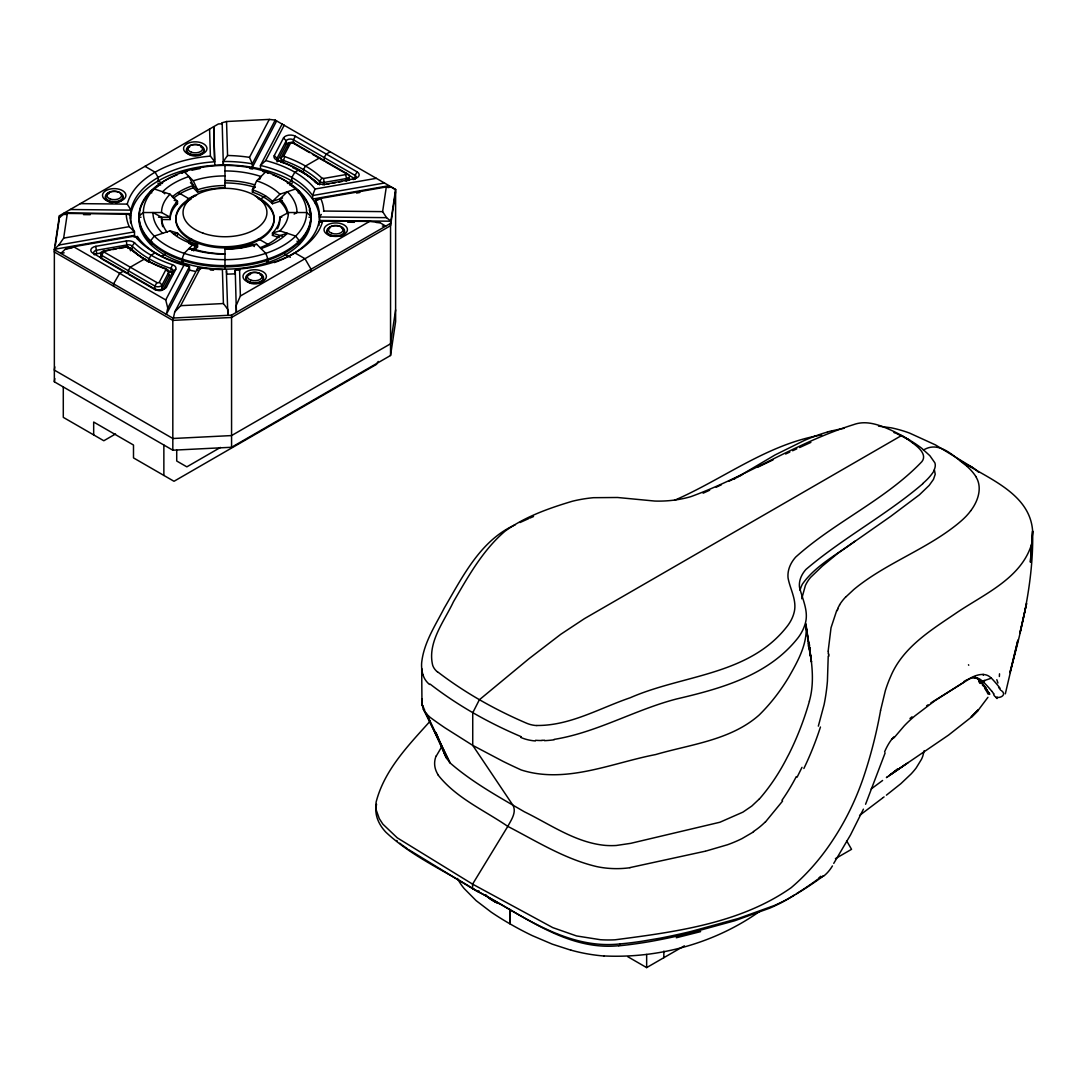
<?xml version="1.0" encoding="UTF-8"?>
<svg xmlns="http://www.w3.org/2000/svg" width="1087" height="1087" viewBox="0 0 1087 1087"><rect width="100%" height="100%" fill="white"/><g stroke="black" fill="none" stroke-linecap="round" stroke-linejoin="round"><path stroke-width="1.5" d="M828.226 656.045L827.424 681.141A207.563 206.122 14.9 0 1 824.109 704.607L818.334 726.157M828.253 653.966L828.321 651.195M421.96 698.751L421.973 704.267L423.346 709.2L449.991 762.857C472.342 782.382 498.784 796.88 524.355 811.785C550.498 824.544 575.594 842.615 605.296 845.401A47.067 27.175 0 0 0 616.193 845.496L630.664 843.349L719.934 822.234L742.91 812.138L751.837 806.024L759.066 799.203M222.169 122.749L222.101 123.769L218.392 123.959L59.418 215.742L54.35 249.657L54.35 381.795L172.819 450.195L231.572 447.273L390.546 355.49L395.614 321.575L395.614 189.437L275.228 120.114L269.291 119.393L226.544 121.513L222.169 122.749L223.338 164.979L223.338 161.474L227.563 155.495L226.544 121.513M1005.326 693.832L1017.908 640.08L1009.945 672.608C1022.595 626.384 1033.751 579.371 1032.623 531.04L1030.408 562.047L1032.623 531.04C1030.041 493.104 987.2 478.416 959.97 460.426M54.826 248.774L54.35 252.007L172.819 320.393L231.572 317.472L390.546 225.688L395.614 191.774M55.315 245.54L59.174 219.696M63.657 238.107L67.34 213.432L126.201 214.017L130.467 215.09A94.528 54.567 0 0 0 134.503 231.844L134.503 235.349L54.404 249.331L58.82 245.051L63.657 238.107L129.244 226.653L134.503 231.844L58.82 245.051M54.826 366.876L54.35 370.11L172.819 438.509L231.572 435.574L390.546 343.791L395.614 309.877M54.35 381.795L54.826 378.575M386.306 186.95L320.719 198.405L315.447 200.239A94.528 54.567 0 0 1 319.483 216.992L319.483 220.498L390.858 221.204L386.564 217.658L382.624 211.625L386.306 186.95L391.13 187.032L395.559 189.763M390.546 355.49L390.546 223.351L395.614 189.437M801.73 598.747L805.385 585.499A49.445 41.537 45.9 0 1 810.589 577.374L822.356 566.082L837.887 553.297L890.606 516.434L919.425 494.816L929.168 485.413L933.475 479.381L935.228 474.258L934.426 470.005M924.222 750.655L922.781 756.172A93.034 53.711 0 0 1 921.491 759.283L916.192 767.925A139.91 80.778 0 0 1 911.042 774.012L900.81 783.713L886.394 795.168M880.538 710.558L885.361 690.612A65.859 28.792 -78.9 0 1 890.661 676.508C902.536 647.879 930.037 630.718 954.644 614.101C982.702 594.63 1021.508 579.004 1031.848 543.364M173.39 318.029L174.722 311.969L197.617 268.272A94.528 54.567 0 0 0 200.755 268.788M376.578 804.285C373.928 814.476 378.928 824.897 385.871 832.194C412.517 857.222 447.192 871.828 477.641 891.53C521.923 913.895 565.851 951.071 618.761 945.704M64.147 252.823L60.818 253.393L65.478 249.072L73.59 246.735L134.937 236.028A98.822 57.054 0 0 0 184.274 264.521L189.464 266.614L167.765 308.124L166.352 314.32L189.505 270.133L189.505 266.628A94.528 54.567 0 0 1 137.37 236.518L134.027 237.102M809.367 701.142C816.323 676.617 809.543 650.95 806.078 626.547M376.36 178.322L315.026 189.029L312.716 195.225M172.439 264.712A7.161 4.131 0 0 1 175.686 269.481L166.474 287.077L163.729 288.938A4.294 2.487 0 0 1 156.582 289.971L92.871 253.189A7.161 4.131 0 0 1 95.86 246.314L126.337 240.988A7.161 4.131 0 0 1 134.598 242.863A104.542 60.356 0 0 0 172.439 264.712L170.999 268.489L170.999 271.995A4.294 2.487 0 0 1 172.942 273.394M312.703 195.266L312.594 199.07L389.146 185.7M885.131 752.911L865.578 804.258M346.508 180.863L346.508 178.526A4.294 2.487 0 0 0 348.302 174.396L293.042 142.492A1.427 0.829 0 0 0 290.664 142.845L283.979 155.59A1.427 0.829 0 0 0 284.604 156.542L283.096 162.615M382.407 226.082L385.749 226.123L379.771 222.55L369.58 221.422L322.717 220.96A98.822 57.054 0 0 1 239.561 268.965L240.376 296.017L236.259 305.406L236.368 312.363L235.24 270.283L235.2 273.802A94.528 54.567 0 0 1 226.626 274.114M436.363 755.886L441.621 746.932M863.418 809.149L850.537 834.898L833.743 863.391M836.841 610.133L831.025 627.756L828.403 649.116A98.686 57.326 84.8 0 0 828.199 651.154M802.002 767.34L797.111 777.178M267.945 173.363L265.799 171.719L256.695 180.822L252.401 189.79L252.401 192.127A54.839 31.659 0 0 1 272.47 203.717L282.348 200.429M259.562 179.518L260.989 176.515A72.027 41.578 0 0 0 224.982 170.944M837.737 608.326L839.653 604.888M104.27 250.458A1.427 0.829 0 0 0 103.673 251.831L156.908 282.566A1.427 0.829 0 0 0 159.3 282.226L165.971 269.467A1.427 0.829 0 0 0 165.36 268.53A114.774 66.266 0 0 1 144.462 259.019A114.774 66.266 0 0 1 128.008 246.953A1.427 0.829 0 0 0 126.364 246.6L103.442 251.206A4.294 2.487 0 0 0 101.648 255.336L101.648 258.842A4.294 2.487 0 0 1 101.58 255.377M146.5 260.187L144.476 259.019L130.291 267.198L128.266 270.704L128.266 274.209L154.884 289.577A4.294 2.487 0 0 0 162.031 288.544L168.716 275.799L168.716 272.28A4.294 2.487 0 0 0 166.868 269.454L165.36 268.53M163.729 288.938L172.955 271.342L175.686 269.481M167.765 308.124L165.727 299.93L184.274 264.521M276.574 121.065L252.347 167.316L252.347 163.811L249.494 157.357L269.291 119.393M275.228 120.114L252.347 163.811A94.528 54.567 0 0 0 223.338 161.474M174.722 311.969L180.673 305.678L200.511 267.81A98.822 57.054 0 0 0 222.4 269.562L223.419 303.545L227.781 309.333L227.862 315.325L226.341 270.541M282.199 123.959L260.459 165.455L260.459 168.961M384.472 183.01L312.594 195.551A94.528 54.567 0 0 0 260.459 165.455L265.676 160.55L284.237 125.127M274.264 155.577L277.008 158.389A4.294 2.487 0 0 0 278.965 161.256L277.525 160.346A7.161 4.131 0 0 1 274.264 155.577L283.49 137.981A7.161 4.131 0 0 1 295.406 136.255L357.093 171.868A7.161 4.131 0 0 1 354.104 178.757L353.275 179.504A4.294 2.487 0 0 0 353.859 179.382M283.49 137.981L286.221 140.794L286.221 144.313L277.008 161.909L277.008 158.389L286.221 140.794A4.294 2.487 0 0 1 293.381 139.761L355.069 175.387A4.294 2.487 0 0 1 355.136 178.852L325.692 161.922M103.673 251.831L101.648 255.336L154.884 286.071A4.294 2.487 0 0 0 162.031 285.039L168.716 272.28L165.971 269.467M156.908 282.566L154.884 286.071L154.884 289.577M295.406 136.255L293.381 139.761L293.381 143.267L309.537 152.601M357.093 171.868L355.069 175.387L355.069 178.893M378.222 361.427L376.537 364.349L174.002 481.283L133.497 457.899L133.497 445.031L93.672 422.041L93.672 434.909M987.947 697.297L978.368 710.042L971.18 717.257L978.178 710.083M320.719 198.405A98.822 57.054 0 0 1 323.763 211.041L323.518 211.394M970.691 510.808C977.974 501.352 982.825 487.397 975.732 476.5M782.599 801.037L765.533 821.854M321.331 214.452L320.38 215.769M320.352 215.81L319.524 216.938M346.277 173.227A1.427 0.829 0 0 1 345.68 174.613L323.6 178.472A1.427 0.829 0 0 1 321.969 178.105L319.524 181.312L319.524 184.831M134.598 242.863L132.125 246.042L132.125 249.548A107.409 62.013 0 0 0 149.028 262.225L149.028 258.72L151.052 255.214L155.101 252.877L158.145 254.63M430.139 721.157C408.617 745.111 384.431 769.841 376.17 801.907A73.984 42.719 0 0 0 376.306 810.263L379.281 818.579L382.841 824.109L397.271 837.846L472.587 884.139L552.767 927.619L576.558 935.948L600.54 939.725A73.984 42.719 0 0 0 615.011 939.807C675.38 931.939 740.22 923.488 791.159 887.699A234.751 194.682 -87.5 0 0 833.702 838.743A234.344 183.771 -82.6 0 0 863.486 777.341A293.667 181.882 -78.4 0 0 880.565 710.572M846.094 596.709L853.838 589.494A218.229 168.417 27.1 0 1 859.07 585.309C888.65 562.713 924.208 549.614 953.775 526.978A182.738 106.771 1.1 0 0 960.99 521.108A130.399 76.185 1.1 0 0 966.574 515.768L968.599 513.485A85.126 49.689 1 0 0 970.637 510.795M193.676 250.852L197.562 246.966L197.562 244.629L193.269 244.249L184.165 253.353L182.018 259.005L182.018 262.51L182.983 261.546M182.018 260.173L182.983 259.195M191.733 250.458L197.562 244.629A54.839 31.659 0 0 1 177.494 233.039L170.048 230.838L154.286 236.096L150.563 240.852L150.563 244.358L152.248 243.787M255.309 186.882L252.401 189.79A54.839 31.659 0 0 1 272.47 201.38L282.566 198.011M252.401 192.127L253.366 191.163M298.178 192.807L299.401 192.399L299.401 191.23L295.678 188.961L279.916 194.22L272.47 201.38L272.47 203.717M287.566 213.595A63.426 36.618 0 0 0 279.916 201.244L279.916 198.894L287.348 191.747A72.027 41.578 0 0 1 296.996 212.536L294.142 214.085M125.535 247.347L126.364 246.6M322.798 184.831L354.104 178.757M922.917 483.647C886.15 515.156 842.697 538.079 805.915 569.466A59.54 34.376 0 0 0 799.461 586.994C802.41 599.494 809.543 612.239 804.693 625.338A102.3 59.065 0 0 1 798.293 637.471C768.672 675.462 721.129 688.56 676.522 698.982C634.849 709.77 596.79 732.529 554.057 739.405M909.982 718.48L912.02 716.795M897.482 768.971L896.272 769.949M971.071 717.366L948.503 735.125L888.487 776.05M895.878 770.262L895.077 770.914M59.092 217.889L63.399 214.424L66.755 214.452M894.669 771.24L890.987 774.134M859.559 815.454L882.603 798.021M890.566 774.447L889.737 775.085L908.202 762.571M886.815 777.314L887.658 776.675M886.394 777.626L904.805 764.868M871.163 788.985L882.603 780.48M884.084 796.907L883.242 797.545M759.269 911.68C714.512 943.299 658.545 958.612 603.937 955.935M926.613 705.843L928.026 704.852M290.664 142.845L287.919 144.707L281.248 157.452L281.248 160.958A4.294 2.487 0 0 0 281.275 162.466M283.979 155.59L281.248 157.452A4.294 2.487 0 0 0 283.096 160.278A112.124 64.731 0 0 1 303.477 169.545A112.124 64.731 0 0 1 319.51 181.325A4.294 2.487 0 0 0 324.429 182.385L346.508 178.526L345.68 174.613M930.88 702.895L969.101 679.09M854.817 541.244C836.881 554.615 815.685 565.485 802.491 583.977A58.154 36.55 0 0 0 800.059 590.295M753.604 831.84L741.973 838.62A151.664 139.218 34.8 0 1 727.543 844.735L705.884 851.067M891.598 739.242L894.193 737.611L904.207 725.899A190.415 109.909 0 0 1 914.982 715.844L934.942 700.68L964.006 682.12M794.434 895.009L786.064 900.063A130.087 75.112 0 0 1 775.452 905.566L772.898 906.762A183.132 105.724 0 0 1 769.786 908.134L734.771 920.743L688.411 933.448A417.625 241.11 0 0 1 657.662 940.133A257.701 148.783 0 0 1 618.802 945.826M738.684 476.405L775.017 454.977L804.108 440.575A182.738 103.238 -0.6 0 1 814.312 436.417M736.538 477.682L737.611 477.044M734.377 478.959L735.464 478.321M819.449 878.242L823.688 875.755A420.669 242.877 0 0 1 801.758 890.674L791.159 897.115A137.261 79.256 0 0 1 779.977 902.93L777.3 904.18A190.986 110.263 0 0 1 774.066 905.607L738.168 918.542L691.183 931.41A425.139 245.458 0 0 1 659.891 938.217L641.493 941.328A224.696 129.733 0 0 1 619.848 943.951M187.399 199.465L194.668 195.266M123.714 271.003L119.665 273.34L113.578 283.856L113.578 286.194M319.66 157.86L305.488 166.053L303.463 169.558L303.463 173.064A112.124 64.731 0 0 1 318.64 184.016M330.299 151.732L326.249 154.069L324.225 157.574L324.225 161.08L312.472 154.3M161.053 256.464L165.401 253.937M187.195 241.355L191.557 238.841M259.847 199.41L265.663 196.054M287.457 183.472L291.819 180.958L291.819 177.453L294.849 172.194L298.911 169.857L300.936 171.026M289.468 184.654L292.403 182.956M241.817 247.7L244.724 246.015M291.819 254.63L294.849 252.877L304.985 258.72L311.059 269.25L311.059 271.587M240.376 296.017L369.58 221.422M54.35 249.657L172.819 318.056L231.572 315.135L390.546 223.351M115.548 433.971L103.808 440.751L63.291 417.367L63.291 386.972M220.457 447.436L186.842 466.853L176.719 461.01L176.719 450.14M478.919 890.81L477.641 891.53L469.068 886.557L408.644 849.626M627.675 956.642L646.656 967.607L684.375 945.839M835.414 858.635L851.542 849.314L846.596 840.74M310.909 219.547L310.909 216.041L306.616 212.536L288.408 212.536L279.821 217.21A54.839 31.659 0 0 1 272.47 233.039L272.47 235.376L279.196 237.618M515.197 524.817C480.386 540.307 462.491 576.966 444.23 608.109C435.289 625.568 423.645 642.92 421.647 662.948A74.419 49.105 -15.2 0 0 421.824 669.402M736.782 477.438L741.891 474.965M757.87 467.152L773.088 459.869M729.092 481.133L735.505 478.063M716.17 487.221L721.347 484.802M785.629 453.999L789.814 452.043M792.627 450.752L796.825 448.822M519.994 522.534L528.54 518.676M674.416 500.333C723.657 478.946 767.571 443.904 821.636 434.99M799.624 447.531L810.875 442.395M703.112 493.185L709.662 490.21M923.406 450.072C939.752 440.004 954.372 457.138 966.737 466.01M529.777 518.119L533.527 516.529M993.518 693.683C994.51 701.224 1008.695 696.06 1001.616 690.761M982.634 681.169L991.29 678.179M150.563 242.021L151.786 241.613M174.124 234.167L177.494 233.039L177.494 235.376M297.716 243.787L299.401 244.358L299.401 240.852L295.678 236.096L279.916 230.838L272.47 233.039L282.566 236.409M827.52 432.028L823.566 433.21A130.399 73.671 -0.6 0 0 814.326 436.43M322.717 220.96L318.953 221.938A94.528 54.567 0 0 1 274.264 262.606M63.454 214.411L67.34 213.432M676.291 937.768L700.599 931.627M832.139 430.819L840.455 428.985M705.232 851.216L629.876 867.616M841.651 428.754L844.069 428.305M326.005 184.274L329.212 183.717M332.418 183.146L335.625 182.589M338.831 182.032L342.052 181.475M345.258 180.904L348.465 180.347M318.749 199.668L315.447 200.239L315.447 203.745M356.577 193.065L359.879 192.481M387.842 187.603L391.13 187.032M65.478 249.072L72.163 247.904M103.442 251.206L109.76 250.105M112.912 249.562L116.064 249.005M119.217 248.461L123.959 247.632M94.243 254.834A4.294 2.487 0 0 1 96.689 253.733L101.499 252.904M224.982 269.155L224.982 248.869A54.839 31.659 0 0 0 252.401 244.629L256.695 244.249L265.799 253.353L267.945 259.005L267.945 262.51L266.967 261.546M619.848 943.937C564.764 949.916 518.472 912.455 472.587 888.609L472.587 884.139L507.792 826.378C511.053 820.237 516.638 812.668 513.132 805.549L472.736 745.383L445.004 727.855A547.128 315.882 0 0 1 430.112 717.352L426.063 713.561L423.346 709.2M180.673 305.678L223.419 303.545M544.505 740.261L542.019 740.329M162.371 219.547L170.143 219.547L170.143 217.21L161.555 212.536L143.348 212.536L139.054 216.041L139.054 219.547M139.054 217.21L140.997 217.21M158.485 217.21L170.143 217.21A54.839 31.659 0 0 1 177.494 201.38L170.048 194.22L154.286 188.961L150.563 191.23L150.563 192.399L151.786 192.807M281.764 217.21L279.821 217.21L279.821 219.547A54.839 31.659 0 0 1 277.457 228.746M308.966 217.21L310.909 217.21M80.37 203.636L127.247 204.111A98.822 57.054 0 0 1 210.389 156.107L209.574 129.04M323.763 211.041L382.624 211.625M70.179 209.519L131.011 210.131A94.528 54.567 0 0 1 214.75 161.786L213.691 126.663L214.601 160.265M64.215 212.97L131.011 213.65L131.011 210.131L127.247 204.111M83.522 214.628L90.235 214.682M319.483 216.992L386.564 217.658M322.323 221.979L318.953 221.938L318.953 225.457M347.677 222.237L354.43 222.305M376.401 222.522L379.771 222.55M536.842 725.477C569.941 725.831 599.793 708.099 630.229 697.745C683.193 674.511 749.636 675.57 787.762 625.541A90.153 52.054 0 0 0 793.863 613.381C797.573 601.084 790.208 589.711 788.061 577.999A71.008 40.993 0 0 1 795.67 557.101C834.313 522.276 883.962 500.536 920.417 463.171C928.746 455.833 918.773 447.396 912.645 442.993M878.527 426.118L891.489 427.87A91.186 52.597 0 0 1 909.602 433.102L935.459 444.909L972.281 467.301M226.585 270.595L226.626 272.946M571.001 950.215L552.332 944.168L532.331 935.649A327.282 188.961 0 0 1 509.912 923.814A333.098 192.304 0 0 1 491.12 912.088L476.133 900.634L464.149 888.527A112.192 64.772 0 0 1 457.505 878.473M499.572 903.841L500.563 904.167M174.124 200.253L177.494 201.38L177.494 203.717A54.839 31.659 0 0 0 170.143 219.547M296.955 241.205L299.401 242.021M175.809 203.16L177.494 203.717M498.58 903.487L491.256 899.832M893.894 432.504L895.416 433.142M521.298 736.741C488.905 723.004 457.967 705.68 430.126 684.103M495.346 902.142L497.425 903.052M495.373 902.156L488.552 897.713M907.509 438.958L911.776 441.431A148.878 85.955 0 0 1 921.871 448.401L929.888 455.725L934.793 462.722A17.555 10.136 0 0 1 935.173 464.067L935.214 464.366A25.708 14.838 0 0 1 935.092 467.084L935.01 467.437A40.368 23.303 0 0 1 933.679 470.902M167.221 232.346A63.426 36.618 0 0 1 161.555 217.21L152.954 212.536A72.027 41.578 0 0 0 162.602 233.325M909.71 440.153L899.751 434.474A137.329 79.283 0 0 0 888.609 429.093C877.685 424.297 865.401 420.261 853.635 424.623C796.893 442.341 746.633 476.255 690.924 496.623A71.008 40.993 0 0 1 654.768 501.053L617.538 497.493L593.461 497.697A90.153 52.054 0 0 0 572.414 501.229C548.962 508.24 525.007 516.651 505.061 531.163C482.642 550.321 468.076 576.735 453.388 601.872C444.325 621.261 427.096 642.471 432.694 665.339A27.216 18.601 -12.2 0 0 437.395 671.875M144.979 166.338L155.101 172.194L158.145 177.453L158.145 180.958L162.506 183.472M178.485 192.698L190.103 199.41M258.393 238.841L268.571 244.711M284.549 253.937L290.365 257.293M157.873 183.146L160.781 184.831M103.048 259.657L126.866 273.408M73.59 246.735L165.727 299.93M127.994 246.953L130.426 248.42A112.124 64.731 0 0 0 146.473 260.187A112.124 64.731 0 0 0 166.868 269.454M277.525 160.346A104.542 60.356 0 0 1 315.366 182.195L317.839 183.703A4.294 2.487 0 0 0 318.64 184.274M407.707 849.001L402.312 845.17M437.545 671.78C464.869 692.772 495.115 709.743 526.76 723.29A27.216 18.778 -11.6 0 0 536.815 725.586M490.414 899.234L487.248 896.435L488.579 897.74M401.456 844.517L399.771 843.186M810.318 647.689L808.32 646.018A44.282 25.558 0 0 1 809.774 645.121M396.592 840.455L397.366 841.148M977.023 677.772L979.007 679.851M164.735 193.785L162.602 191.747A72.027 41.578 0 0 1 188.975 176.515L193.269 185.497L193.269 187.834A63.426 36.618 0 0 0 173.404 198.228M977.091 677.853L982.417 683.682A142.818 16.251 34.7 0 1 984.278 685.938L989.632 694.362L989.347 692.962M224.982 165.401L224.982 187.888A54.839 31.659 0 0 0 197.562 192.127L197.562 189.79L193.269 180.822L184.165 171.719L182.018 173.363M190.456 182.684L191.149 183.39M191.733 183.961L197.562 189.79A54.839 31.659 0 0 1 224.982 185.551M252.401 244.629L254.344 246.572M266.967 259.195L267.945 260.173M192.562 187.127L197.562 192.127M159.3 282.226L162.031 285.039L162.031 288.544M979.142 680L984.958 686.835M976.275 677.745L977.24 678.804M978.585 680.326L979.618 681.522M485.848 894.778L486.528 895.62M210.389 156.107L214.75 161.786L214.75 165.292M982.349 684.878L983.124 685.911M985.624 687.758L989.319 693.859M985.135 688.791L986.371 690.748M438.17 775.099C456.132 797.994 484.286 810.277 507.792 826.378C536.516 841.256 564.778 859.043 596.614 866.57A57.067 32.95 0 0 0 629.93 867.725M986.398 690.802L987.906 693.764M996.14 697.637L996.996 698.52L997.241 697.283M421.688 668.6L421.973 704.267L423.414 707.27M426.281 713.276L449.991 762.857L445.616 756.538L435.873 732.787M421.973 704.267L424.732 710.314M426.118 713.33L446.798 758.644L435.969 732.543M249.453 157.262L249.494 157.357A98.822 57.054 0 0 0 227.563 155.495M444.719 754.432L444.107 752.34A47.067 27.175 0 0 1 443.768 750.234M808.144 643.504L810.848 657.567M323.6 178.472L324.429 184.722M126.337 240.988L127.165 247.252M95.86 246.314L96.689 253.733M806.106 626.846L811.459 662.037L805.915 623.829C808.144 643.042 798.062 660.801 788.904 676.888A204.152 166.433 89.1 0 1 759.066 715.11C730.573 740.274 690.775 744.296 655.624 754.568C611.899 762.965 565.865 784.162 521.298 769.99A547.128 315.882 0 0 1 503.118 761.403L472.736 745.383L472.736 712.8L479.34 699.797L528.934 658.749L560.81 634.264L584.426 618.652L901.612 435.479L903.351 436.553A137.329 79.283 0 0 1 912.659 442.98M421.783 669.415L422.041 671.059A51.198 33.914 -12.4 0 0 423.21 675.217M663.844 951.111L663.844 957.688M646.656 954.454L646.656 967.607M287.919 147.044L287.919 144.707A4.294 2.487 0 0 1 290.691 143.063M231.572 315.135L231.572 447.273M197.617 268.272L197.617 270.609M172.955 273.679L172.955 271.342A4.294 2.487 0 0 0 170.999 268.489A107.409 62.013 0 0 1 132.125 246.042A4.294 2.487 0 0 0 127.165 244.915L96.689 250.227A4.294 2.487 0 0 0 94.895 254.358M172.819 318.056L172.819 450.195M163.865 445.031L163.865 475.44M161.555 217.21L161.555 219.547A63.426 36.618 0 0 0 162.765 226.68M137.37 236.518L137.37 238.855M130.467 215.09L130.467 218.596M130.426 250.757L130.426 248.42A4.294 2.487 0 0 0 125.847 247.306M59.418 215.742L59.418 218.079M603.924 956.016A112.192 64.772 0 0 1 571.042 950.16M130.63 222.849A94.528 54.567 0 0 1 224.384 164.979A94.528 54.567 0 0 1 319.388 222.156M194.886 271.274A94.528 54.567 0 0 1 189.505 270.133M239.955 269.916A94.528 54.567 0 0 1 235.2 270.296M213.582 270.215A94.528 54.567 0 0 1 210.348 269.956M129.244 226.653A98.822 57.054 0 0 1 126.201 214.017M265.676 160.55A98.822 57.054 0 0 1 315.026 189.029M170.999 271.995A107.409 62.013 0 0 1 166.257 270.31M280.555 161.8A107.409 62.013 0 0 1 317.839 183.703M166.474 287.077A7.161 4.131 0 0 1 154.558 288.802M260.119 274.794A8.832 5.095 0 0 1 260.826 282.498A8.832 5.095 0 0 1 247.523 281.791A8.832 5.095 0 0 1 250.608 274.291M167.86 273.462A4.294 2.487 0 0 1 168.716 275.799M323.627 184.07A7.161 4.131 0 0 1 315.366 182.195M341.861 228.352A8.832 5.095 0 0 1 340.122 236.45M331.1 236.368A8.832 5.095 0 0 1 329.823 228.229M348.302 177.915A4.294 2.487 0 0 1 349.552 179.912M292.539 167.547A112.124 64.731 0 0 1 303.477 173.064M321.956 178.119A114.774 66.266 0 0 0 305.501 166.039A114.774 66.266 0 0 0 284.59 156.542M127.777 248.339A4.294 2.487 0 0 1 132.125 249.548M121.187 194.587A8.832 5.095 0 0 1 115.643 202.753M112.504 202.725A8.832 5.095 0 0 1 105.561 198.717A8.832 5.095 0 0 1 109.298 193.472M286.221 144.313A4.294 2.487 0 0 1 293.381 143.267M200.701 146.894A8.832 5.095 0 0 1 201.829 154.34A8.832 5.095 0 0 1 188.907 154.463A8.832 5.095 0 0 1 189.614 147.003M292.879 142.981A4.294 2.487 0 0 1 295.066 143.661M289.604 184.518A85.927 49.608 0 0 1 284.386 253.054A85.927 49.608 0 0 1 165.564 253.054A85.927 49.608 0 0 1 160.36 184.518M309.265 209.886A85.927 49.608 0 0 1 227.794 269.128A85.927 49.608 0 0 1 139.775 213.106M260.187 247.673A63.426 36.618 0 0 0 279.916 235.526L287.348 233.325A72.027 41.578 0 0 1 260.989 248.543M224.982 253.828A63.426 36.618 0 0 1 193.269 248.923L188.975 248.543A72.027 41.578 0 0 0 224.982 254.113M172.222 196.883A63.426 36.618 0 0 1 193.269 185.497M224.982 180.591A63.426 36.618 0 0 1 254.901 184.912M279.916 198.894A63.426 36.618 0 0 1 288.109 213.636M273.326 234.479A54.839 31.659 0 0 1 272.47 235.376M197.562 246.966A54.839 31.659 0 0 1 188.839 243.352M224.982 182.929A63.426 36.618 0 0 1 254.901 187.263M258.013 198.568A49.105 28.344 0 0 1 260.513 239.113A49.105 28.344 0 0 1 190.266 239.588A49.105 28.344 0 0 1 191.095 199.03M255.336 196.095A49.105 28.344 0 0 1 260.513 237.944A49.105 28.344 0 0 1 187.874 236.939A49.105 28.344 0 0 1 196.502 195.293M288.408 212.536A63.426 36.618 0 0 1 279.916 230.838M256.695 244.249A63.426 36.618 0 0 1 224.982 249.154M193.269 244.249A63.426 36.618 0 0 1 170.048 230.838M161.555 212.536A63.426 36.618 0 0 1 170.048 194.22M193.269 180.822A63.426 36.618 0 0 1 224.982 175.917M256.695 180.822A63.426 36.618 0 0 1 279.916 194.22M272.688 174.776A85.927 49.608 0 0 1 289.59 248.746A85.927 49.608 0 0 1 160.36 248.746A85.927 49.608 0 0 1 177.276 174.776M184.45 172.289A85.927 49.608 0 0 1 186.937 171.556M192.046 170.211A85.927 49.608 0 0 1 200.022 168.567M249.942 168.567A85.927 49.608 0 0 1 252.632 169.069M263.027 171.556A85.927 49.608 0 0 1 265.513 172.289M968.15 465.467A26.496 15.639 61.2 0 1 978.545 472.206M832.438 865.931A29.2 15.952 -69.5 0 1 823.715 876.04M966.656 466.051A91.186 52.597 0 0 1 975.827 476.473M839.544 604.82A83.414 64.405 27.4 0 1 846.012 596.641M837.18 610.649A70.465 38.806 87.2 0 1 838.05 608.842M828.878 656.168A95.928 57.529 84.5 0 1 828.905 654.102M820.454 727.013A298.558 259.413 -85.1 0 1 803.877 768.482M796.309 776.566A178.363 137.302 -78.2 0 1 781.947 800.317M765.438 821.772A84.406 77.299 31.1 0 1 753.386 831.555M933.978 470.956A97.354 56.211 0 0 1 922.686 483.552M554.098 739.785A74.419 53.779 -10 0 1 544.478 740.668M541.992 740.519A51.198 35.681 -9.5 0 1 535.578 740.301M535.375 740.954A38.602 26.441 -9.1 0 1 520.673 737.366M759.12 799.285A183.173 142.954 -79.3 0 0 787.219 757.326L788.904 754.161A242.007 187.1 -78.9 0 0 809.421 701.156M999.524 673.818A36.007 4.565 -89.6 0 1 999.347 676.508M996.82 679.674A56.442 10.734 61.2 0 1 997.92 683.016M991.589 678.356A193.364 24.39 33.7 0 1 999.958 688.139M969.128 678.832A42.651 20.762 -55.2 0 1 991.249 678.234M998.6 687.337A191.271 24.566 33.3 0 1 1000.706 690.218M884.601 751.837A47.706 20.259 -81.3 0 1 894.098 736.673M991.697 691.087A187.249 21.903 34.2 0 1 993.803 693.873M982.811 681.277A193.296 22.025 34.7 0 1 991.589 691.019M964.074 681.413A35.817 17.854 -58.7 0 1 982.444 681.427M818.049 879.07A413.508 238.746 0 0 1 796.486 893.718M820.767 876.258A36.319 19.321 -69.2 0 1 818.701 878.079M827.452 431.974A85.126 48.195 -0.5 0 1 832.085 430.751M438.278 775.072A57.067 32.95 0 0 1 436.172 755.859M896.911 433.781A148.878 85.955 0 0 1 907.496 438.971M429.514 684.47A38.602 25.531 -11.1 0 1 423.156 675.231M983.504 682.568A35.097 0.992 65.7 0 1 983.164 681.848M984.523 681.291A32.08 0.788 72.2 0 1 984.211 680.38M987.947 693.669A31.537 1.087 77.9 0 1 987.811 693.316M984.414 687.527A196 21.251 37.1 0 1 985.393 688.981M985.664 687.786A165.047 16.944 38.1 0 1 986.249 688.682M979.197 682.31A142.791 16.658 36 0 1 980.148 683.451M978.966 681.128A153.281 19.62 34.4 0 1 980.528 682.989M973.531 676.78A177.48 24.349 33.3 0 1 974.998 678.342M975.175 676.467A35.789 18.044 -56.9 0 1 975.352 676.59M989.455 694.28A30.259 1.25 79.1 0 1 989.387 694.172M983.164 674.32A33.914 1.182 76.7 0 1 983.382 675.299M968.49 664.755A47.665 1.794 62.8 0 1 968.734 665.258M509.885 909.479L509.871 923.828L509.844 909.466M1026.563 603.625L1019.959 632.865L1026.563 603.625M978.286 710.096L971.289 717.067L978.368 710.042M250.132 282.022A8.832 5.095 0 0 0 263.53 277.742A8.832 5.095 0 0 0 250.418 273.177A8.832 5.095 0 0 0 250.132 282.022M250.866 280.133A7.405 4.28 0 0 0 262.089 276.56A7.405 4.28 0 0 0 251.111 272.742A7.405 4.28 0 0 0 250.866 280.133M248.651 282.267A11.699 6.753 0 0 0 266.397 276.601A11.699 6.753 0 0 0 249.032 270.568A11.699 6.753 0 0 0 248.651 282.267M330.924 235.132A8.832 5.095 0 0 0 344.565 231.123A8.832 5.095 0 0 0 331.725 226.313A8.832 5.095 0 0 0 330.924 235.132M331.712 233.27A7.405 4.28 0 0 0 343.139 229.914A7.405 4.28 0 0 0 332.377 225.879A7.405 4.28 0 0 0 331.712 233.27M329.361 235.349A11.699 6.753 0 0 0 347.419 230.036A11.699 6.753 0 0 0 330.421 223.664A11.699 6.753 0 0 0 329.361 235.349M109.407 200.823A8.832 5.095 0 0 0 123.048 196.815A8.832 5.095 0 0 0 110.208 192.005A8.832 5.095 0 0 0 109.407 200.823M110.181 198.962A7.405 4.28 0 0 0 121.608 195.606A7.405 4.28 0 0 0 110.86 191.57A7.405 4.28 0 0 0 110.181 198.962M107.844 201.041A11.699 6.753 0 0 0 125.902 195.728A11.699 6.753 0 0 0 108.904 189.355A11.699 6.753 0 0 0 107.844 201.041M190.701 154.123A8.832 5.095 0 0 0 204.098 149.857A8.832 5.095 0 0 0 190.999 145.291A8.832 5.095 0 0 0 190.701 154.123M191.448 152.248A7.405 4.28 0 0 0 202.671 148.661A7.405 4.28 0 0 0 191.692 144.843A7.405 4.28 0 0 0 191.448 152.248M189.22 154.368A11.699 6.753 0 0 0 206.965 148.715A11.699 6.753 0 0 0 189.614 142.669A11.699 6.753 0 0 0 189.22 154.368M203.147 233.202A41.945 24.213 0 0 0 266.913 213.106A41.945 24.213 0 0 0 204.872 191.285A41.945 24.213 0 0 0 203.147 233.202M184.165 253.353A81.634 47.135 0 0 0 306.616 212.536A81.634 47.135 0 0 0 184.165 171.719A81.634 47.135 0 0 0 184.165 253.353"/></g></svg>
